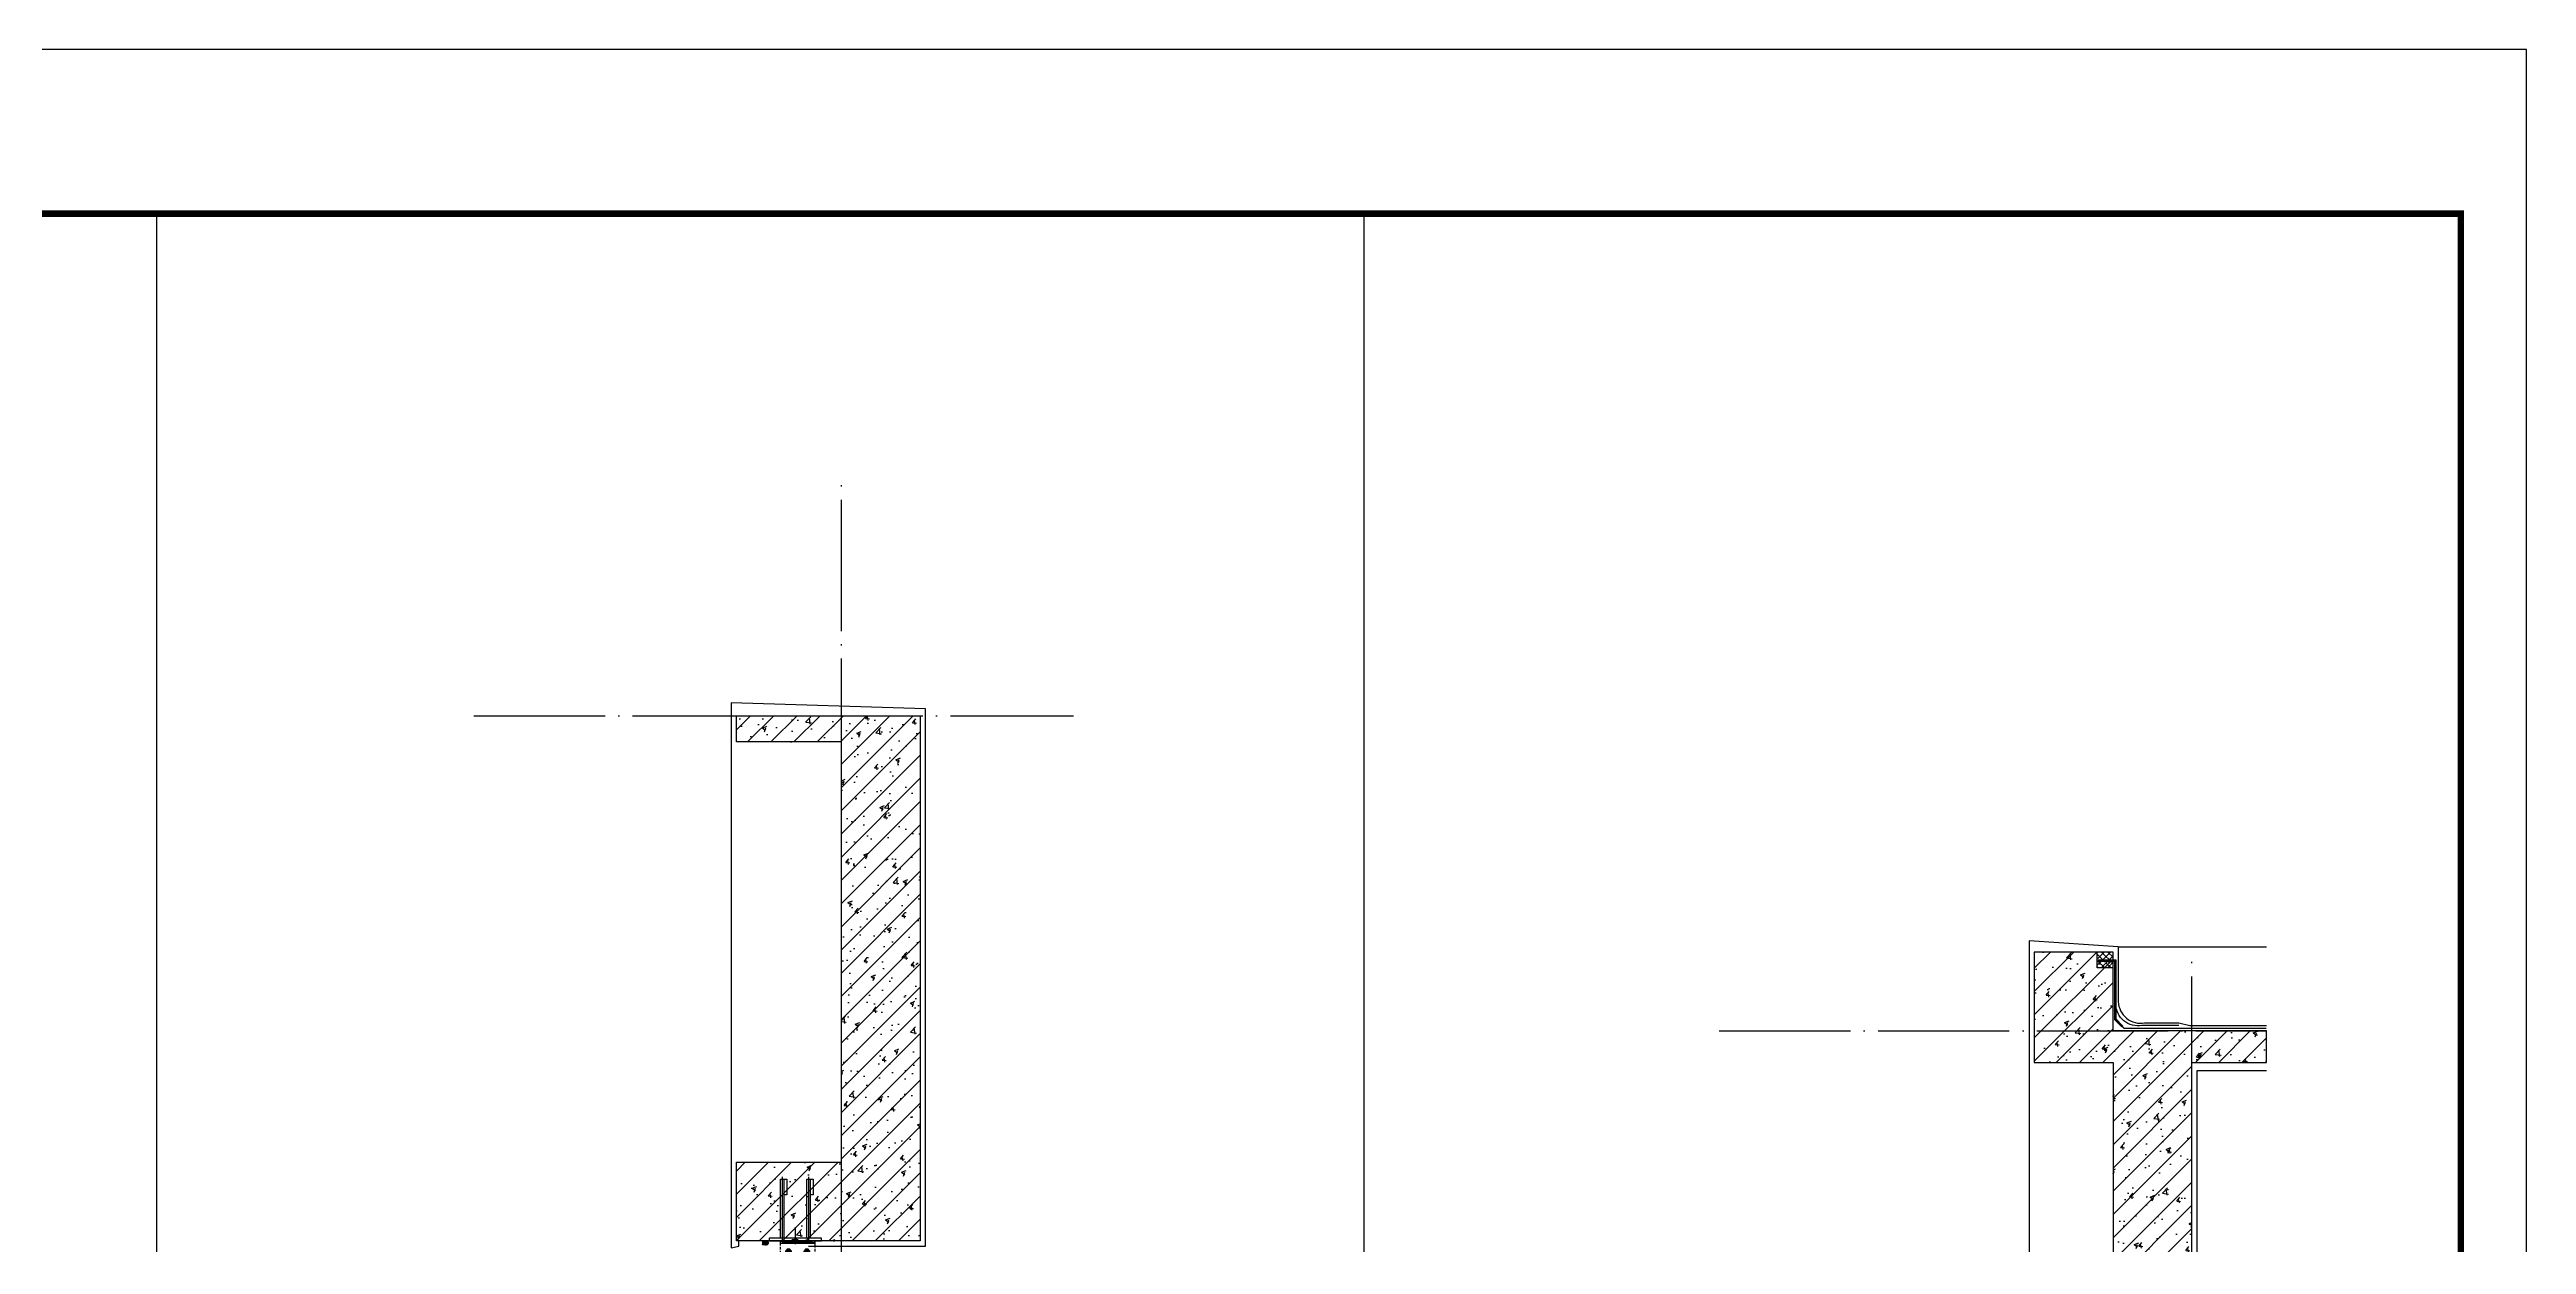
# Model space of a CAD drawing. Extents: x 6843040 to 15500510, y -6507076 to -4940511.
# Drawn here: x 7680419 to 7689853, y -6150997 to -6146447 of the extents above; entities that cross this region are included whole.
import ezdxf
from ezdxf.enums import TextEntityAlignment as Align

# ---------------------------------------------------------------- set-up
doc = ezdxf.new("R2010")
doc.units = 0
doc.header["$LTSCALE"] = 1000
doc.header["$MEASUREMENT"] = 0
for name, pattern in [('ACAD_ISO04W100', [30.5, 24, -3, 0.5, -3]), ('CENTER', [50.8, 31.75, -6.35, 6.35, -6.35]), ('DASHED', [0.75, 0.5, -0.25]), ('DOTE', [2.42, 2, -0.2, 0.02, -0.2]), ('HIDDEN2', [0.1875, 0.125, -0.0625])]:
    doc.linetypes.add(name, pattern=pattern)
for name, color, linetype in [('Bolt', 240, 'Continuous'), ('DOTE', 8, 'DOTE'), ('E_LINE_1', 1, 'Continuous'), ('E_LINE_4', 5, 'Continuous'), ('E_LINE_5', 8, 'Continuous'), ('GC', 3, 'Continuous'), ('HATCH', 9, 'Continuous'), ('LT-dim 50', 253, 'Continuous'), ('LT-dim 8', 253, 'Continuous'), ('LT-文字标注', 7, 'Continuous'), ('LT-焊缝', 1, 'Continuous'), ('LT-细线', 1, 'Continuous'), ('PUB_HATCH', 8, 'Continuous'), ('PUB_TITLE', 4, 'Continuous'), ('STELL', 2, 'Continuous'), ('XX', 8, 'DASHED'), ('密封胶填充', 111, 'Continuous'), ('批荡层', 213, 'Continuous'), ('泡沫棒填充', 71, 'Continuous')]:
    doc.layers.add(name, color=color, linetype=linetype)
doc.styles.add('LT-文字标注', font='romans.shx', dxfattribs={"width": 0.8, "bigfont": 'gbhzfs.shx'})

# ---------------------------------------------------------------- blocks, each defined once
blk = doc.blocks.new('LT-BLK-20220127160324', base_point=(-28533.2, -2765.2))
at = {"color": 1, "linetype": 'ACAD_ISO04W100', "ltscale": 0.4}
for p, q in [((-28777.8, -2715.2), (-28533.2, -2715.2)), ((-28777.8, -2815.2), (-28533.2, -2815.2)), ((-28521.3, -2765.2), (-28586, -2765.2))]:
    blk.add_line(p, q, dxfattribs=at)
at = {"layer": 'GC', "color": 3}
for points in [[(-28543.2, -2709.2), (-28768.2, -2709.2)], [(-28768.2, -2709.2), (-28768.2, -2733.2), (-28708.2, -2733.2), (-28708.2, -2721.2)], [(-28543.2, -2809.2), (-28768.2, -2809.2)], [(-28768.2, -2809.2), (-28768.2, -2833.2), (-28708.2, -2833.2), (-28708.2, -2821.2)]]:
    blk.add_lwpolyline(points, dxfattribs=at)
at = {"layer": 'GC', "ltscale": 3}
for points in [[(-28768.2, -2721.2), (-28543.2, -2721.2)], [(-28768.2, -2821.2), (-28543.2, -2821.2)]]:
    blk.add_lwpolyline(points, dxfattribs=at)
at = {"layer": 'GC', "color": 3}
blk.add_lwpolyline([(-28543.2, -2865.2), (-28543.2, -2665.2), (-28533.2, -2665.2), (-28533.2, -2865.2)], close=True, dxfattribs=at)
at = {"layer": 'LT-文字标注', "style": 'LT-文字标注', "width": 0.8}
blk.add_text('MJ-01', height=6, rotation=270, dxfattribs=at).set_placement((-28541.6, -2776.9), align=Align.BOTTOM_RIGHT)
blk = doc.blocks.new('LT-耐候密封胶缝')
at = {"layer": '密封胶填充'}
h = blk.add_hatch(dxfattribs=at)
h.set_pattern_fill('ANSI38', color=8, scale=0.04, angle=180, style=0)
h.set_pattern_definition([(225, (-9e-13, 6e-11), (0.0449013, -0.0449013), []), (315, (-9e-13, 6e-11), (0.134704, -0.0449013), [0.15875, -0.09525])])
edge = h.paths.add_edge_path()
edge.add_line((0.5, -1), (0.5, -0.02))
edge.add_arc((0, 1.8), 1.89, 254.61982, 285.38016, ccw=False)
edge.add_line((-0.5, -0.02), (-0.5, -1))
edge.add_arc((0, -1), 0.5, 0, 180, ccw=False)
at = {"layer": '泡沫棒填充'}
h = blk.add_hatch(dxfattribs=at)
h.set_pattern_fill('HONEY', color=8, scale=0.026667, angle=180, style=0)
h.set_pattern_definition([(180, (104.55329, -12.9341), (-0.127, -0.073323467), [0.08466667, -0.16933333]), (300, (104.55329, -12.9341), (0.126999985, -0.073323493), [0.08466667, -0.16933333]), (240, (104.55329, -12.9341), (-1.5e-08, -0.14664696), [-0.16933333, 0.08466667])])
h.paths.add_polyline_path([(0.5, -1, -1), (-0.5, -1, -1)])
at = {"layer": 'LT-细线'}
for points in [[(-0.5, -1), (-0.5, -0.02)], [(0.5, -0.02), (0.5, -1)]]:
    blk.add_lwpolyline(points, dxfattribs=at)
blk.add_lwpolyline([(-0.5, -0.02, 0.135029), (0.5, -0.02, 0.135029)], format="xyb", dxfattribs=at)
blk.add_circle((0, -1), 0.5, dxfattribs=at)
blk = doc.blocks.new('GB41-M12-3')
at = {"color": 8, "linetype": 'CENTER'}
for p, q in [((-11.7, 0), (11.5, 0)), ((0, -12.7), (0, 12.5))]:
    blk.add_line(p, q, dxfattribs=at)
at = {"color": 8}
blk.add_circle((0, 0), 4.86, dxfattribs=at)
blk.add_arc((0, 0), 6, 259.35997, 190.22152, dxfattribs=at)
at = {"layer": 'Bolt'}
blk.add_lwpolyline([(9, 5.2), (0, 10.4), (-9, 5.2), (-9, -5.2), (0, -10.4), (9, -5.2)], close=True, dxfattribs=at)
blk.add_circle((0, 0), 9, dxfattribs=at)
blk = doc.blocks.new('LT-BLK-20221111091121', base_point=(71587.7, 152078.7))
at = {"layer": 'LT-焊缝'}
blk.add_lwpolyline([(71694.6, 152073.5, 0.267949), (71697.6, 152078.7, -0.57735), (71688.6, 152073.5, 0.267949), (71691.6, 152078.7, -0.57735), (71682.6, 152073.5, 0.267949), (71685.6, 152078.7, -0.57735), (71676.6, 152073.5, 0.267949), (71679.6, 152078.7, -0.57735), (71670.6, 152073.5, 0.267949), (71673.6, 152078.7, -0.57735), (71664.6, 152073.5, 0.267949), (71667.6, 152078.7, -0.57735), (71658.6, 152073.5, 0.267949), (71661.6, 152078.7, -0.57735), (71652.6, 152073.5, 0.267949), (71655.6, 152078.7, -0.57735), (71646.6, 152073.5, 0.267949), (71649.6, 152078.7, -0.57735), (71640.6, 152073.5, 0.267949), (71643.6, 152078.7, -0.57735), (71634.6, 152073.5, 0.267949), (71637.6, 152078.7, -0.57735), (71628.6, 152073.5, 0.267949), (71631.6, 152078.7, -0.57735), (71622.6, 152073.5, 0.267949), (71625.6, 152078.7, -0.57735), (71616.6, 152073.5, 0.267949), (71619.6, 152078.7, -0.57735), (71610.6, 152073.5, 0.267949), (71613.6, 152078.7, -0.57735), (71604.6, 152073.5, 0.267949), (71607.6, 152078.7, -0.57735), (71598.6, 152073.5, 0.267949), (71601.6, 152078.7, -0.57735), (71592.6, 152073.5, 0.267949), (71595.6, 152078.7, -0.57735), (71586.6, 152073.5, 0.267949), (71589.6, 152078.7, -0.57735), (71580.6, 152073.5, 0.267949), (71583.6, 152078.7, -1), (71571.6, 152078.7)], format="xyb", dxfattribs=at)
at = {"layer": 'STELL'}
blk.add_line((71701.6, 152070.7), (71571.6, 152070.7), dxfattribs=at)
blk.add_lwpolyline([(71701.6, 152063.7), (71701.6, 152078.7), (71571.6, 152078.7), (71571.6, 152063.7)], dxfattribs=at)
at = {"layer": 'XX', "ltscale": 0.02}
for p, q in [((71571.6, 152063.7), (71571.6, 152018.7)), ((71571.6, 152018.7), (71701.6, 152018.7)), ((71701.6, 152016.2), (71701.6, 152063.7))]:
    blk.add_line(p, q, dxfattribs=at)
at = {"layer": 'Bolt', "xscale": -1, "rotation": 270}
for p in [(71601.6, 152038.7), (71671.6, 152038.7)]:
    blk.add_blockref('GB41-M12-3', p, dxfattribs=at)

msp = doc.modelspace()

# ---------------------------------------------------------------- hatches: boundary and pattern name
at = {"layer": 'HATCH'}
h = msp.add_hatch(dxfattribs=at)
h.set_pattern_fill('多孔材料', color=256, scale=6, style=0)
h.set_pattern_definition([(135, (7756699.625, -6172989.071), (12.000012, 12.000012), []), (45, (7756699.625, -6172989.071), (12.000012, -12.000012), [])])
h.paths.add_polyline_path([(7688218.1, -6149908.1), (7688218.1, -6149883.9), (7688278.1, -6149883.9), (7688278.1, -6149935.7)])
edge = h.paths.add_edge_path()
edge.add_line((7688218.1, -6149910.1), (7688218.1, -6149913.9))
edge.add_line((7688218.1, -6149910.1), (7688278.1, -6149936.2))
edge.add_line((7688278.1, -6149936.2), (7688278.1, -6149940))
edge.add_line((7688278.1, -6149940), (7688247.7, -6149921.7))
edge.add_line((7688247.7, -6149921.7), (7688218.1, -6149913.9))
h.paths.add_polyline_path([(7688218.1, -6149913.9), (7688247.7, -6149921.7), (7688278.1, -6149940), (7688278.1, -6149943.9), (7688218.1, -6149943.9)])
at = {"layer": 'PUB_HATCH'}
h = msp.add_hatch(dxfattribs=at)
h.set_pattern_fill('钢筋混凝土', color=256, scale=25, style=0)
h.set_pattern_definition([(45, (31482.24, 10000), (-44.19417382, 44.19417382), []), (50, (31482.24, 10000), (179.3150457, -15.6880337), [18.75, -206.25]), (355, (31482.24, 10000), (-34.6878334, 188.0480334), [15, -165]), (100.4514, (31497.18, 9998.7), (144.6273454, 172.3598855), [15.9350475, -175.285528]), (46.1842, (31482.24, 10050), (266.810262, -41.3797536), [28.125, -309.375]), (96.6356, (31504.47, 10046.55), (233.6656764, 243.529468), [23.902572, -262.92825]), (351.1842, (31482.24, 10050), (233.665486, 243.52965), [22.5, -247.5]), (21, (31507.24, 10037.5), (149.226763, -100.6547227), [18.75, -206.25]), (326, (31507.24, 10037.5), (60.828833, 181.2875113), [15, -165]), (71.4514, (31519.67, 10029.11), (210.055657, 80.6326242), [15.9350475, -175.285528]), (37.5, (31482.24, 10000), (3.03996383, 83.22346346), [0, -163, 0, -167.5, 0, -165.625]), (7.5, (31482.24, 10000), (65.7673844, 98.602928), [0, -95.5, 0, -159.25, 0, -63.125]), (327.5, (31426.49, 10000), (133.45560904, -5.63871793), [0, -62.5, 0, -195, 0, -258.75]), (317.5, (31401.49, 10000), (145.7965423, 25.0262456), [0, -81.25, 0, -129.5, 0, -183.75])])
h.paths.add_polyline_path([(7683434.9, -6150983.9), (7683034.9, -6150983.9), (7683034.9, -6150683.9), (7683434.9, -6150683.9), (7683434.9, -6149083.9), (7683034.9, -6149083.9), (7683034.9, -6148983.9), (7683434.9, -6148983.9), (7683734.9, -6148983.9), (7683734.9, -6149113.9), (7683734.9, -6150983.9)])
h = msp.add_hatch(dxfattribs=at)
h.set_pattern_fill('钢筋混凝土', color=256, scale=25, style=0)
h.set_pattern_definition([(45, (40050.425, 6000), (-44.19417382, 44.19417382), []), (50, (40050.43, 6000), (179.3150457, -15.6880337), [18.75, -206.25]), (355, (40050.43, 6000), (-34.6878334, 188.0480334), [15, -165]), (100.4514, (40065.37, 5998.7), (144.6273454, 172.3598855), [15.9350475, -175.285528]), (46.1842, (40050.43, 6050), (266.810262, -41.3797536), [28.125, -309.375]), (96.6356, (40072.66, 6046.55), (233.6656764, 243.529468), [23.902572, -262.92825]), (351.1842, (40050.43, 6050), (233.665486, 243.52965), [22.5, -247.5]), (21, (40075.43, 6037.5), (149.226763, -100.6547227), [18.75, -206.25]), (326, (40075.43, 6037.5), (60.828833, 181.2875113), [15, -165]), (71.4514, (40087.86, 6029.11), (210.055657, 80.6326242), [15.9350475, -175.285528]), (37.5, (40050.425, 6000), (3.03996383, 83.22346346), [0, -163, 0, -167.5, 0, -165.625]), (7.5, (40050.425, 6000), (65.7673844, 98.602928), [0, -95.5, 0, -159.25, 0, -63.125]), (327.5, (39994.675, 6000), (133.45560904, -5.63871793), [0, -62.5, 0, -195, 0, -258.75]), (317.5, (39969.68, 6000), (145.7965423, 25.0262456), [0, -81.25, 0, -129.5, 0, -183.75])])
h.paths.add_polyline_path([(7688278.1, -6151783.9), (7687978.1, -6151783.9), (7687978.1, -6151883.9), (7688578.1, -6151883.9), (7688578.1, -6150303.9), (7688862.1, -6150303.9), (7688862.1, -6150183.9), (7688278.1, -6150183.9), (7688278.1, -6149883.9), (7687978.1, -6149883.9), (7687978.1, -6150303.9), (7688278.1, -6150303.9)])

# ---------------------------------------------------------------- linework, layer by layer
at = {"layer": 'DOTE', "ltscale": 0.25}
for p, q in [((7683434.9, -6180726.7), (7683434.9, -6148064.4)), ((7688578.1, -6180726.7), (7688578.1, -6149883.9))]:
    msp.add_line(p, q, dxfattribs=at)
at = {"layer": 'DOTE', "linetype": 'DOTE', "ltscale": 0.25}
for points in [[(7682034.9, -6148983.9), (7684318.9, -6148983.9)], [(7686778.1, -6150183.9), (7688862.1, -6150183.9)]]:
    msp.add_lwpolyline(points, dxfattribs=at)
at = {"layer": 'E_LINE_1'}
for points in [[(7683434.9, -6150983.9), (7683034.9, -6150983.9), (7683034.9, -6150683.9), (7683434.9, -6150683.9), (7683434.9, -6149083.9), (7683034.9, -6149083.9), (7683034.9, -6148983.9), (7683434.9, -6148983.9), (7683434.9, -6148983.9), (7683734.9, -6148983.9), (7683734.9, -6149113.9), (7683734.9, -6149113.9), (7683734.9, -6150983.9), (7683434.9, -6150983.9)], [(7687978.1, -6151783.9), (7687978.1, -6151883.9), (7688578.1, -6151883.9), (7688578.1, -6150303.9), (7688862.1, -6150303.9), (7688862.1, -6150183.9), (7688278.1, -6150183.9), (7688278.1, -6149883.9), (7687978.1, -6149883.9), (7687978.1, -6150303.9), (7688278.1, -6150303.9), (7688278.1, -6151783.9), (7687978.1, -6151783.9), (7687978.1, -6151883.9)]]:
    msp.add_lwpolyline(points, dxfattribs=at)
at = {"layer": 'E_LINE_4'}
for p, q in [((7688278.1, -6149883.9), (7688218.1, -6149883.9)), ((7688218.1, -6149943.9), (7688218.1, -6149883.9)), ((7688278.1, -6149943.9), (7688218.1, -6149943.9))]:
    msp.add_line(p, q, dxfattribs=at)
at = {"layer": 'E_LINE_5', "linetype": 'HIDDEN2', "ltscale": 0.5, "const_width": 5, "flags": 128}
msp.add_lwpolyline([(7688221.9, -6149916.3), (7688285.6, -6149916.3), (7688285.6, -6150139.5), (7688320, -6150173.9), (7688862.1, -6150173.9)], dxfattribs=at)
at = {"layer": 'E_LINE_5', "ltscale": 0.3, "flags": 128}
for points in [[(7688221.9, -6149913.8), (7688288.1, -6149913.8), (7688288.1, -6150138.5), (7688315.8, -6150166.2)], [(7688221.9, -6149918.8), (7688283.1, -6149918.8), (7688283.1, -6150140.6), (7688311.2, -6150168.7)]]:
    msp.add_lwpolyline(points, dxfattribs=at)
at = {"layer": 'E_LINE_5'}
msp.add_lwpolyline([(7688528.1, -6150163.9), (7688388.1, -6150163.9, -0.454801), (7688288.1, -6150082.7), (7688288.1, -6149913.8)], format="xyb", dxfattribs=at)
at = {"layer": 'PUB_TITLE'}
msp.add_lwpolyline([(7668827.6, -6183597.4), (7689852.6, -6183597.4), (7689852.6, -6146447.4), (7668827.6, -6146447.4)], close=True, dxfattribs=at)
at = {"layer": 'PUB_TITLE', "const_width": 25}
msp.add_lwpolyline([(7669077.6, -6183347.4), (7689602.6, -6183347.4), (7689602.6, -6147072.4), (7669077.6, -6147072.4)], close=True, dxfattribs=at)
at = {"layer": 'PUB_TITLE'}
for points in [[(7680828.2, -6181597.4), (7680828.2, -6147072.4)], [(7685426.4, -6181597.4), (7685426.4, -6147072.4)]]:
    msp.add_lwpolyline(points, dxfattribs=at)
at = {"layer": '批荡层'}
for points in [[(7683309.9, -6151003.9), (7683754.9, -6151003.9), (7683754.9, -6148958.4), (7683014.9, -6148934.7), (7683014.9, -6151009.9), (7683044.9, -6151003.9), (7683044.9, -6150983.9)], [(7688298.1, -6149863.9), (7687958.1, -6149841.8), (7687958.1, -6178963.9)], [(7688403.1, -6151903.9), (7688598.1, -6151903.9), (7688598.1, -6150335.6), (7688862.1, -6150335.6)]]:
    msp.add_lwpolyline(points, dxfattribs=at)
at = {"layer": '批荡层', "elevation": 0}
msp.add_lwpolyline([(7688298.1, -6149863.9), (7688862.1, -6149863.9)], dxfattribs=at)
at = {"layer": '批荡层'}
msp.add_lwpolyline([(7688298.1, -6149863.9), (7688298.1, -6150072.7, 0.454801), (7688398.1, -6150153.9), (7688528.1, -6150153.9), (7688570.1, -6150163.9), (7688862.1, -6150163.9)], format="xyb", dxfattribs=at)

# ---------------------------------------------------------------- block references
at = {"layer": 'LT-dim 50', "xscale": -1, "rotation": 90}
msp.add_blockref('LT-BLK-20220127160324', (7683259.6, -6150983.9), dxfattribs=at)
at = {"layer": 'LT-dim 8', "xscale": 14.99999999979627, "yscale": 14.99999999979627, "zscale": 14.99999999979627, "rotation": 90}
msp.add_blockref('LT-耐候密封胶缝', (7683134.6, -6150991.4), dxfattribs=at)
at = {"layer": 'LT-dim 8', "xscale": -1}
msp.add_blockref('LT-BLK-20221111091121', (7683317.4, -6150983.9), dxfattribs=at)

doc.saveas('drawing.dxf')
